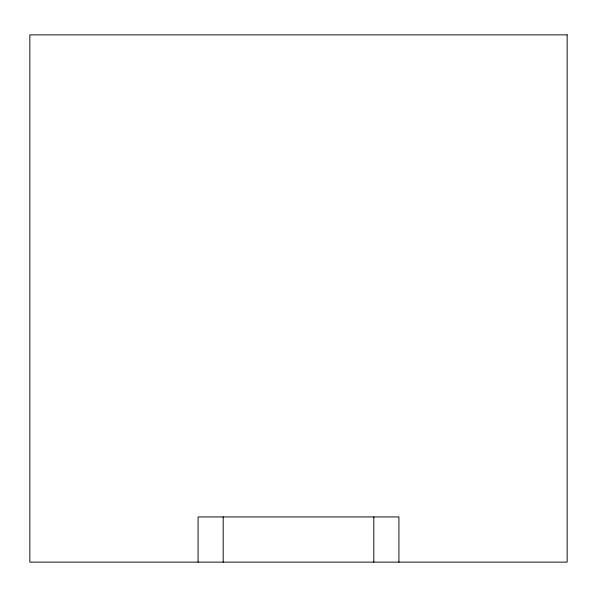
<?xml version="1.0" encoding="UTF-8"?>
<svg xmlns="http://www.w3.org/2000/svg" width="597" height="597" viewBox="0 0 597 597"><rect width="100%" height="100%" fill="white"/><g stroke="black" fill="none" stroke-linecap="round" stroke-linejoin="round"><path stroke-width="0.9" d="M398.93 562.128L398.93 516.935L198.07 516.935L198.07 562.128M373.819 516.935L373.819 562.128M223.181 516.935L223.181 562.128M567.15 34.872L29.85 34.872L29.85 562.128L567.15 562.128L567.15 34.872"/></g></svg>
